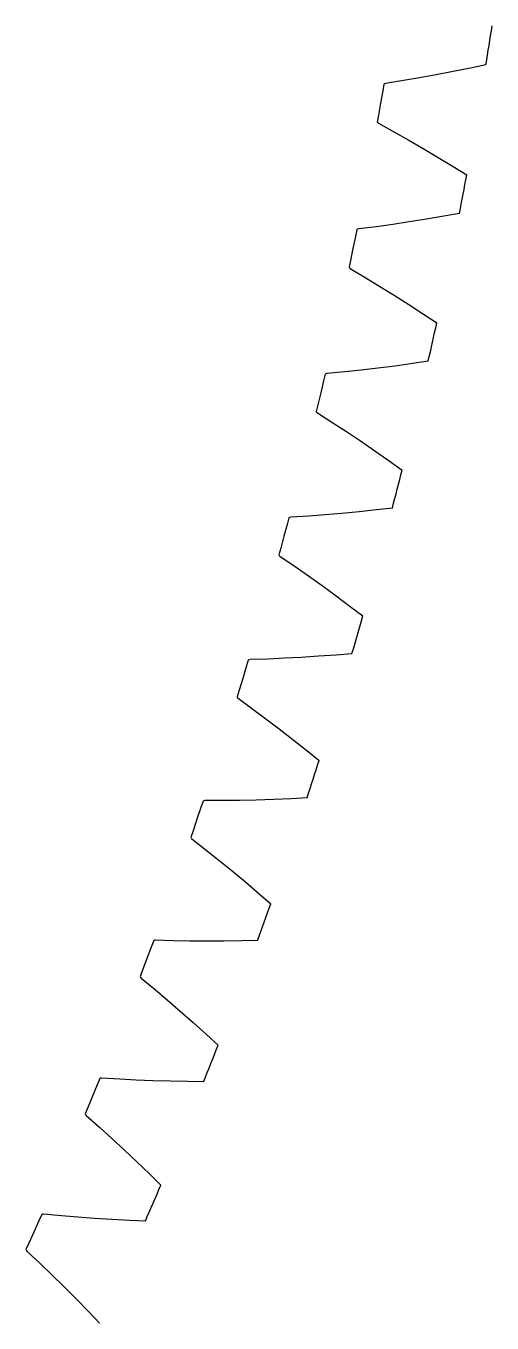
# Model space of a CAD drawing. Extents: x -101 to 121, y -101 to 101.
# Drawn here: x 90.02 to 99.82, y -42.63 to -15.39 of the extents above; entities that cross this region are included whole.
import ezdxf

# ---------------------------------------------------------------- set-up
doc = ezdxf.new("R2010")
doc.units = 0

msp = doc.modelspace()

# ---------------------------------------------------------------- linework, layer by layer
at = {"layer": 'layer1'}
for p, q in [((99.366, -16.276), (99, -16.35)), ((99.691, -16.207), (99.366, -16.276)), ((97.557, -16.606), (97.546, -16.615)), ((97.58, -16.599), (97.557, -16.606)), ((97.958, -16.539), (97.58, -16.599)), ((98.296, -16.482), (97.958, -16.539)), ((98.643, -16.419), (98.296, -16.482)), ((99, -16.35), (98.643, -16.419)), ((97.521, -16.758), (97.477, -17.012)), ((97.546, -16.615), (97.521, -16.758)), ((97.477, -17.012), (97.432, -17.267)), ((97.432, -17.267), (97.407, -17.41)), ((97.407, -17.41), (97.415, -17.422)), ((97.415, -17.422), (97.434, -17.436)), ((97.434, -17.436), (97.769, -17.621)), ((97.769, -17.621), (98.068, -17.789)), ((98.068, -17.789), (98.373, -17.966)), ((98.373, -17.966), (98.686, -18.152)), ((98.686, -18.152), (99.005, -18.345)), ((99.005, -18.345), (99.287, -18.52)), ((99.133, -19.33), (98.805, -19.389)), ((97.39, -19.608), (97.01, -19.656)), ((97.73, -19.561), (97.39, -19.608)), ((98.079, -19.509), (97.73, -19.561)), ((98.438, -19.452), (98.079, -19.509)), ((98.805, -19.389), (98.438, -19.452)), ((96.947, -19.813), (96.894, -20.066)), ((96.976, -19.671), (96.947, -19.813)), ((96.988, -19.662), (96.976, -19.671)), ((97.01, -19.656), (96.988, -19.662)), ((96.894, -20.066), (96.842, -20.319)), ((96.842, -20.319), (96.812, -20.461)), ((96.812, -20.461), (96.82, -20.473)), ((96.82, -20.473), (96.838, -20.488)), ((96.838, -20.488), (97.167, -20.683)), ((97.167, -20.683), (97.46, -20.861)), ((97.46, -20.861), (97.76, -21.047)), ((97.76, -21.047), (98.067, -21.242)), ((98.067, -21.242), (98.38, -21.446)), ((98.38, -21.446), (98.657, -21.63)), ((97.418, -22.58), (97.067, -22.621)), ((97.779, -22.534), (97.418, -22.58)), ((98.148, -22.483), (97.779, -22.534)), ((98.477, -22.435), (98.148, -22.483)), ((96.276, -22.848), (96.216, -23.099)), ((96.31, -22.707), (96.276, -22.848)), ((96.322, -22.699), (96.31, -22.707)), ((96.345, -22.693), (96.322, -22.699)), ((96.726, -22.657), (96.345, -22.693)), ((97.067, -22.621), (96.726, -22.657)), ((96.216, -23.099), (96.156, -23.351)), ((96.156, -23.351), (96.122, -23.492)), ((96.122, -23.492), (96.129, -23.504)), ((96.129, -23.504), (96.147, -23.52)), ((96.147, -23.52), (96.47, -23.725)), ((96.47, -23.725), (96.757, -23.912)), ((96.757, -23.912), (97.051, -24.108)), ((97.051, -24.108), (97.352, -24.312)), ((97.352, -24.312), (97.657, -24.525)), ((97.657, -24.525), (97.929, -24.718)), ((97.022, -25.594), (96.661, -25.629)), ((97.393, -25.555), (97.022, -25.594)), ((97.724, -25.517), (97.393, -25.555)), ((95.511, -25.861), (95.443, -26.11)), ((95.549, -25.721), (95.511, -25.861)), ((95.562, -25.713), (95.549, -25.721)), ((95.585, -25.709), (95.562, -25.713)), ((95.967, -25.684), (95.585, -25.709)), ((96.309, -25.659), (95.967, -25.684)), ((96.661, -25.629), (96.309, -25.659)), ((95.443, -26.11), (95.375, -26.36)), ((95.375, -26.36), (95.337, -26.499)), ((95.337, -26.499), (95.343, -26.512)), ((95.343, -26.512), (95.36, -26.528)), ((95.36, -26.528), (95.677, -26.743)), ((95.677, -26.743), (95.958, -26.939)), ((95.958, -26.939), (96.246, -27.144)), ((96.246, -27.144), (96.54, -27.358)), ((96.54, -27.358), (96.839, -27.581)), ((96.839, -27.581), (97.104, -27.782)), ((96.874, -28.574), (96.542, -28.602)), ((94.652, -28.848), (94.576, -29.095)), ((94.694, -28.71), (94.652, -28.848)), ((94.707, -28.702), (94.694, -28.71)), ((94.73, -28.698), (94.707, -28.702)), ((95.113, -28.686), (94.73, -28.698)), ((95.455, -28.671), (95.113, -28.686)), ((95.808, -28.653), (95.455, -28.671)), ((96.171, -28.629), (95.808, -28.653)), ((96.542, -28.602), (96.171, -28.629)), ((94.576, -29.095), (94.5, -29.342)), ((94.5, -29.342), (94.457, -29.481)), ((94.457, -29.481), (94.463, -29.494)), ((94.463, -29.494), (94.48, -29.51)), ((94.48, -29.51), (94.79, -29.736)), ((94.79, -29.736), (95.065, -29.94)), ((95.065, -29.94), (95.346, -30.154)), ((95.346, -30.154), (95.633, -30.377)), ((95.633, -30.377), (95.925, -30.609)), ((95.925, -30.609), (96.183, -30.818)), ((93.699, -31.807), (93.615, -32.052)), ((93.746, -31.67), (93.699, -31.807)), ((93.759, -31.663), (93.746, -31.67)), ((93.782, -31.66), (93.759, -31.663)), ((94.165, -31.659), (93.782, -31.66)), ((94.507, -31.656), (94.165, -31.659)), ((94.861, -31.648), (94.507, -31.656)), ((95.224, -31.636), (94.861, -31.648)), ((95.596, -31.62), (95.224, -31.636)), ((95.929, -31.603), (95.596, -31.62)), ((93.615, -32.052), (93.531, -32.296)), ((93.531, -32.296), (93.485, -32.433)), ((93.485, -32.433), (93.49, -32.447)), ((93.49, -32.447), (93.506, -32.463)), ((93.506, -32.463), (93.809, -32.698)), ((93.809, -32.698), (94.077, -32.911)), ((94.077, -32.911), (94.352, -33.134)), ((94.352, -33.134), (94.632, -33.366)), ((94.632, -33.366), (94.916, -33.607)), ((94.916, -33.607), (95.168, -33.824)), ((92.741, -34.59), (92.718, -34.592)), ((93.124, -34.602), (92.741, -34.59)), ((92.654, -34.734), (92.562, -34.976)), ((92.705, -34.599), (92.654, -34.734)), ((92.718, -34.592), (92.705, -34.599)), ((93.466, -34.608), (93.124, -34.602)), ((93.82, -34.612), (93.466, -34.608)), ((94.183, -34.611), (93.82, -34.612)), ((94.556, -34.607), (94.183, -34.611)), ((94.889, -34.6), (94.556, -34.607)), ((92.562, -34.976), (92.471, -35.218)), ((92.471, -35.218), (92.42, -35.354)), ((92.42, -35.354), (92.425, -35.367)), ((92.425, -35.367), (92.441, -35.385)), ((92.441, -35.385), (92.736, -35.629)), ((92.736, -35.629), (92.997, -35.85)), ((92.997, -35.85), (93.264, -36.081)), ((93.264, -36.081), (93.537, -36.322)), ((93.537, -36.322), (93.814, -36.572)), ((93.814, -36.572), (94.058, -36.797)), ((91.572, -37.494), (91.517, -37.628)), ((91.585, -37.488), (91.572, -37.494)), ((91.609, -37.486), (91.585, -37.488)), ((91.991, -37.51), (91.609, -37.486)), ((92.333, -37.527), (91.991, -37.51)), ((92.686, -37.542), (92.333, -37.527)), ((93.05, -37.553), (92.686, -37.542)), ((93.422, -37.56), (93.05, -37.553)), ((93.755, -37.564), (93.422, -37.56)), ((91.517, -37.628), (91.418, -37.867)), ((91.319, -38.105), (91.264, -38.239)), ((91.418, -37.867), (91.319, -38.105)), ((91.264, -38.239), (91.268, -38.253)), ((91.268, -38.253), (91.284, -38.271)), ((91.284, -38.271), (91.571, -38.524)), ((91.571, -38.524), (91.825, -38.754)), ((91.825, -38.754), (92.085, -38.993)), ((92.085, -38.993), (92.35, -39.242)), ((92.35, -39.242), (92.618, -39.5)), ((92.618, -39.5), (92.856, -39.733)), ((90.29, -40.484), (90.183, -40.719)), ((90.349, -40.352), (90.29, -40.484)), ((90.363, -40.346), (90.349, -40.352)), ((90.386, -40.345), (90.363, -40.346)), ((90.767, -40.381), (90.386, -40.345)), ((91.109, -40.409), (90.767, -40.381)), ((91.461, -40.435), (91.109, -40.409)), ((91.824, -40.457), (91.461, -40.435)), ((92.196, -40.476), (91.824, -40.457)), ((92.529, -40.49), (92.196, -40.476)), ((90.183, -40.719), (90.077, -40.955)), ((90.077, -40.955), (90.017, -41.087)), ((90.017, -41.087), (90.022, -41.101)), ((90.022, -41.101), (90.036, -41.119)), ((90.036, -41.119), (90.315, -41.381)), ((90.315, -41.381), (90.563, -41.619)), ((90.563, -41.619), (90.815, -41.866)), ((90.815, -41.866), (91.072, -42.124)), ((91.072, -42.124), (91.332, -42.39)), ((91.332, -42.39), (91.562, -42.63))]:
    msp.add_line(p, q, dxfattribs=at)
for start, end in [(350.76613, 351.23386), (348.96614, 349.43387), (347.16613, 347.63386), (345.36613, 345.83386), (343.56614, 344.03387), (341.76613, 342.23386), (339.96613, 340.43386), (338.16614, 338.63387), (336.36613, 336.83386)]:
    msp.add_arc((0, 0), 101, start, end, dxfattribs=at)
at = {"layer": 'layer3'}
for p, q in [((99.366, -16.276), (99, -16.35)), ((99.691, -16.207), (99.366, -16.276)), ((97.557, -16.606), (97.546, -16.615)), ((97.58, -16.599), (97.557, -16.606)), ((97.958, -16.539), (97.58, -16.599)), ((98.296, -16.482), (97.958, -16.539)), ((98.643, -16.419), (98.296, -16.482)), ((99, -16.35), (98.643, -16.419)), ((97.521, -16.758), (97.477, -17.012)), ((97.546, -16.615), (97.521, -16.758)), ((97.477, -17.012), (97.432, -17.267)), ((97.432, -17.267), (97.407, -17.41)), ((97.407, -17.41), (97.415, -17.422)), ((97.415, -17.422), (97.434, -17.436)), ((97.434, -17.436), (97.769, -17.621)), ((97.769, -17.621), (98.068, -17.789)), ((98.068, -17.789), (98.373, -17.966)), ((98.373, -17.966), (98.686, -18.152)), ((98.686, -18.152), (99.005, -18.345)), ((99.005, -18.345), (99.287, -18.52)), ((99.133, -19.33), (98.805, -19.389)), ((97.39, -19.608), (97.01, -19.656)), ((97.73, -19.561), (97.39, -19.608)), ((98.079, -19.509), (97.73, -19.561)), ((98.438, -19.452), (98.079, -19.509)), ((98.805, -19.389), (98.438, -19.452)), ((96.947, -19.813), (96.894, -20.066)), ((96.976, -19.671), (96.947, -19.813)), ((96.988, -19.662), (96.976, -19.671)), ((97.01, -19.656), (96.988, -19.662)), ((96.894, -20.066), (96.842, -20.319)), ((96.842, -20.319), (96.812, -20.461)), ((96.812, -20.461), (96.82, -20.473)), ((96.82, -20.473), (96.838, -20.488)), ((96.838, -20.488), (97.167, -20.683)), ((97.167, -20.683), (97.46, -20.861)), ((97.46, -20.861), (97.76, -21.047)), ((97.76, -21.047), (98.067, -21.242)), ((98.067, -21.242), (98.38, -21.446)), ((98.38, -21.446), (98.657, -21.63)), ((97.418, -22.58), (97.067, -22.621)), ((97.779, -22.534), (97.418, -22.58)), ((98.148, -22.483), (97.779, -22.534)), ((98.477, -22.435), (98.148, -22.483)), ((96.276, -22.848), (96.216, -23.099)), ((96.31, -22.707), (96.276, -22.848)), ((96.322, -22.699), (96.31, -22.707)), ((96.345, -22.693), (96.322, -22.699)), ((96.726, -22.657), (96.345, -22.693)), ((97.067, -22.621), (96.726, -22.657)), ((96.216, -23.099), (96.156, -23.351)), ((96.156, -23.351), (96.122, -23.492)), ((96.122, -23.492), (96.129, -23.504)), ((96.129, -23.504), (96.147, -23.52)), ((96.147, -23.52), (96.47, -23.725)), ((96.47, -23.725), (96.757, -23.912)), ((96.757, -23.912), (97.051, -24.108)), ((97.051, -24.108), (97.352, -24.312)), ((97.352, -24.312), (97.657, -24.525)), ((97.657, -24.525), (97.929, -24.718)), ((97.022, -25.594), (96.661, -25.629)), ((97.393, -25.555), (97.022, -25.594)), ((97.724, -25.517), (97.393, -25.555)), ((95.511, -25.861), (95.443, -26.11)), ((95.549, -25.721), (95.511, -25.861)), ((95.562, -25.713), (95.549, -25.721)), ((95.585, -25.709), (95.562, -25.713)), ((95.967, -25.684), (95.585, -25.709)), ((96.309, -25.659), (95.967, -25.684)), ((96.661, -25.629), (96.309, -25.659)), ((95.443, -26.11), (95.375, -26.36)), ((95.375, -26.36), (95.337, -26.499)), ((95.337, -26.499), (95.343, -26.512)), ((95.343, -26.512), (95.36, -26.528)), ((95.36, -26.528), (95.677, -26.743)), ((95.677, -26.743), (95.958, -26.939)), ((95.958, -26.939), (96.246, -27.144)), ((96.246, -27.144), (96.54, -27.358)), ((96.54, -27.358), (96.839, -27.581)), ((96.839, -27.581), (97.104, -27.782)), ((96.874, -28.574), (96.542, -28.602)), ((94.652, -28.848), (94.576, -29.095)), ((94.694, -28.71), (94.652, -28.848)), ((94.707, -28.702), (94.694, -28.71)), ((94.73, -28.698), (94.707, -28.702)), ((95.113, -28.686), (94.73, -28.698)), ((95.455, -28.671), (95.113, -28.686)), ((95.808, -28.653), (95.455, -28.671)), ((96.171, -28.629), (95.808, -28.653)), ((96.542, -28.602), (96.171, -28.629)), ((94.576, -29.095), (94.5, -29.342)), ((94.5, -29.342), (94.457, -29.481)), ((94.457, -29.481), (94.463, -29.494)), ((94.463, -29.494), (94.48, -29.51)), ((94.48, -29.51), (94.79, -29.736)), ((94.79, -29.736), (95.065, -29.94)), ((95.065, -29.94), (95.346, -30.154)), ((95.346, -30.154), (95.633, -30.377)), ((95.633, -30.377), (95.925, -30.609)), ((95.925, -30.609), (96.183, -30.818)), ((93.699, -31.807), (93.615, -32.052)), ((93.746, -31.67), (93.699, -31.807)), ((93.759, -31.663), (93.746, -31.67)), ((93.782, -31.66), (93.759, -31.663)), ((94.165, -31.659), (93.782, -31.66)), ((94.507, -31.656), (94.165, -31.659)), ((94.861, -31.648), (94.507, -31.656)), ((95.224, -31.636), (94.861, -31.648)), ((95.596, -31.62), (95.224, -31.636)), ((95.929, -31.603), (95.596, -31.62)), ((93.615, -32.052), (93.531, -32.296)), ((93.531, -32.296), (93.485, -32.433)), ((93.485, -32.433), (93.49, -32.447)), ((93.49, -32.447), (93.506, -32.463)), ((93.506, -32.463), (93.809, -32.698)), ((93.809, -32.698), (94.077, -32.911)), ((94.077, -32.911), (94.352, -33.134)), ((94.352, -33.134), (94.632, -33.366)), ((94.632, -33.366), (94.916, -33.607)), ((94.916, -33.607), (95.168, -33.824)), ((92.741, -34.59), (92.718, -34.592)), ((93.124, -34.602), (92.741, -34.59)), ((92.654, -34.734), (92.562, -34.976)), ((92.705, -34.599), (92.654, -34.734)), ((92.718, -34.592), (92.705, -34.599)), ((93.466, -34.608), (93.124, -34.602)), ((93.82, -34.612), (93.466, -34.608)), ((94.183, -34.611), (93.82, -34.612)), ((94.556, -34.607), (94.183, -34.611)), ((94.889, -34.6), (94.556, -34.607)), ((92.562, -34.976), (92.471, -35.218)), ((92.471, -35.218), (92.42, -35.354)), ((92.42, -35.354), (92.425, -35.367)), ((92.425, -35.367), (92.441, -35.385)), ((92.441, -35.385), (92.736, -35.629)), ((92.736, -35.629), (92.997, -35.85)), ((92.997, -35.85), (93.264, -36.081)), ((93.264, -36.081), (93.537, -36.322)), ((93.537, -36.322), (93.814, -36.572)), ((93.814, -36.572), (94.058, -36.797)), ((91.572, -37.494), (91.517, -37.628)), ((91.585, -37.488), (91.572, -37.494)), ((91.609, -37.486), (91.585, -37.488)), ((91.991, -37.51), (91.609, -37.486)), ((92.333, -37.527), (91.991, -37.51)), ((92.686, -37.542), (92.333, -37.527)), ((93.05, -37.553), (92.686, -37.542)), ((93.422, -37.56), (93.05, -37.553)), ((93.755, -37.564), (93.422, -37.56)), ((91.517, -37.628), (91.418, -37.867)), ((91.319, -38.105), (91.264, -38.239)), ((91.418, -37.867), (91.319, -38.105)), ((91.264, -38.239), (91.268, -38.253)), ((91.268, -38.253), (91.284, -38.271)), ((91.284, -38.271), (91.571, -38.524)), ((91.571, -38.524), (91.825, -38.754)), ((91.825, -38.754), (92.085, -38.993)), ((92.085, -38.993), (92.35, -39.242)), ((92.35, -39.242), (92.618, -39.5)), ((92.618, -39.5), (92.856, -39.733)), ((90.29, -40.484), (90.183, -40.719)), ((90.349, -40.352), (90.29, -40.484)), ((90.363, -40.346), (90.349, -40.352)), ((90.386, -40.345), (90.363, -40.346)), ((90.767, -40.381), (90.386, -40.345)), ((91.109, -40.409), (90.767, -40.381)), ((91.461, -40.435), (91.109, -40.409)), ((91.824, -40.457), (91.461, -40.435)), ((92.196, -40.476), (91.824, -40.457)), ((92.529, -40.49), (92.196, -40.476)), ((90.183, -40.719), (90.077, -40.955)), ((90.077, -40.955), (90.017, -41.087)), ((90.017, -41.087), (90.022, -41.101)), ((90.022, -41.101), (90.036, -41.119)), ((90.036, -41.119), (90.315, -41.381)), ((90.315, -41.381), (90.563, -41.619)), ((90.563, -41.619), (90.815, -41.866)), ((90.815, -41.866), (91.072, -42.124)), ((91.072, -42.124), (91.332, -42.39)), ((91.332, -42.39), (91.562, -42.63))]:
    msp.add_line(p, q, dxfattribs=at)
for start, end in [(350.76613, 351.23386), (348.96614, 349.43387), (347.16613, 347.63386), (345.36613, 345.83386), (343.56614, 344.03387), (341.76613, 342.23386), (339.96613, 340.43386), (338.16614, 338.63387), (336.36613, 336.83386)]:
    msp.add_arc((0, 0), 101, start, end, dxfattribs=at)

doc.saveas('drawing.dxf')
